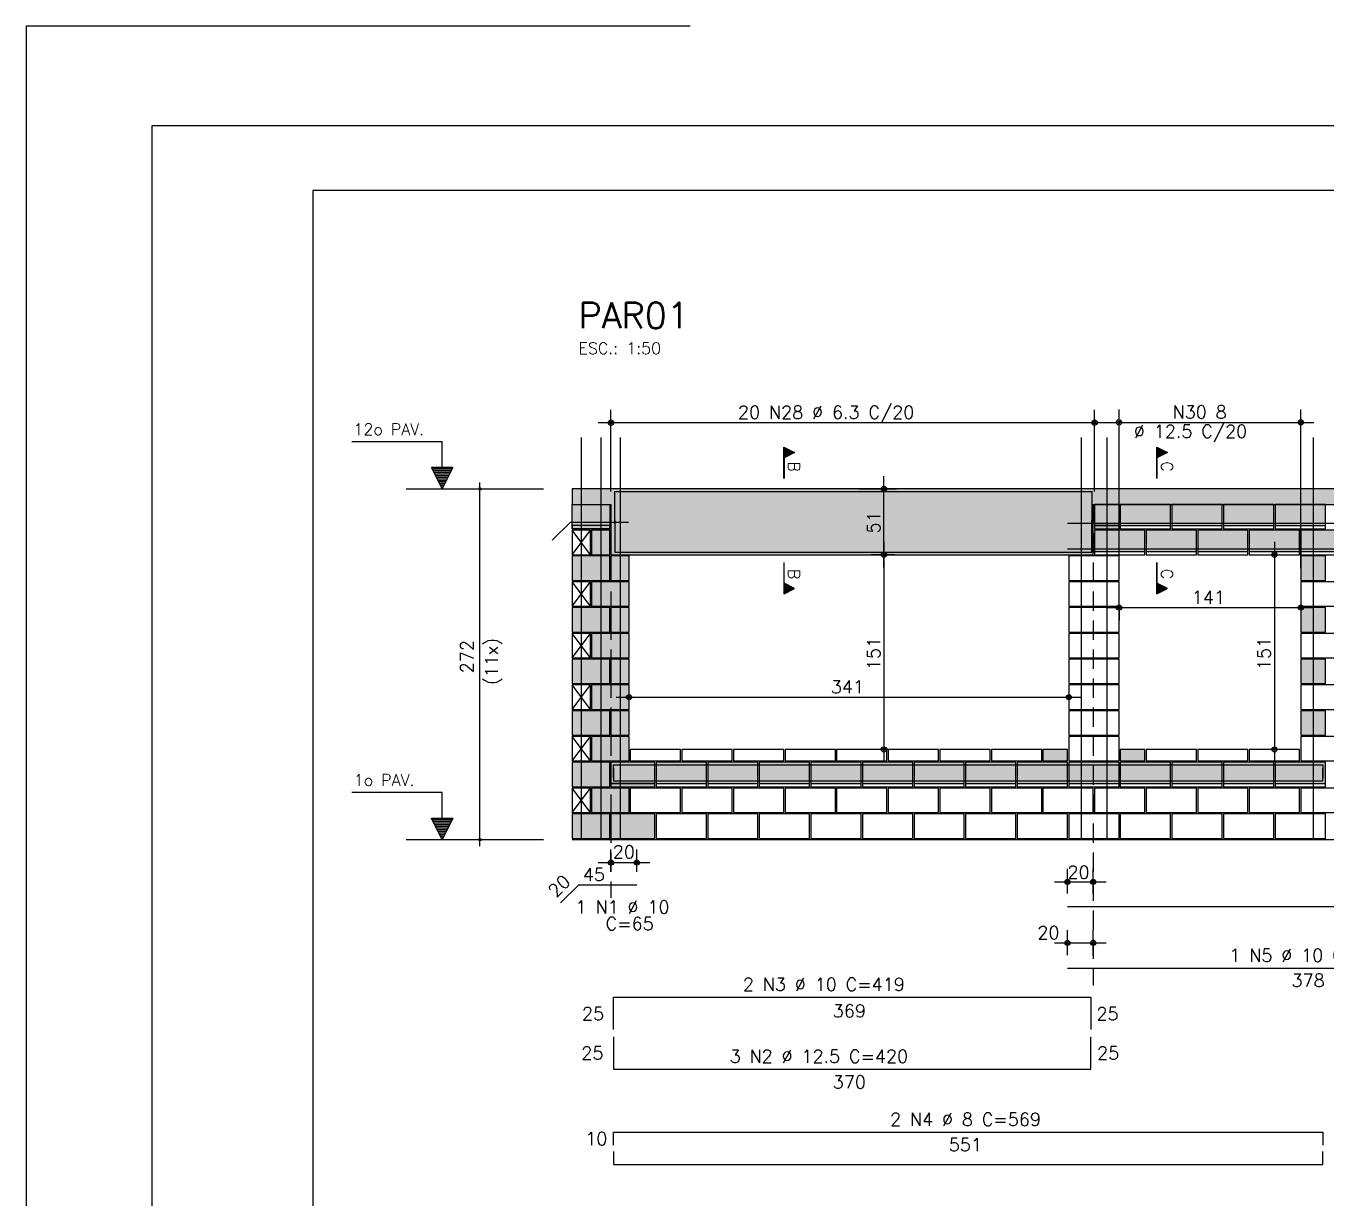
# Model space of a CAD drawing. Extents: x -2 to 121, y -2 to 61.
# Drawn here: x -1.95 to 18.21, y 42.75 to 60.95 of the extents above; entities that cross this region are included whole.
import ezdxf

# ---------------------------------------------------------------- set-up
doc = ezdxf.new("R2010")
doc.units = 0
doc.header["$MEASUREMENT"] = 0
doc.linetypes.add('ESTILO_TQS_0001', pattern=[0.45, 0.3, -0.15])
doc.linetypes.add('HIDDEN', pattern=[0.375, 0.25, -0.125])
doc.layers.get('Defpoints').update_dxf_attribs({"linetype": 'CONTINUOUS'})
for name, color, linetype in [('ARQ_FOLHA', 7, 'CONTINUOUS'), ('PENA_01', 1, 'CONTINUOUS'), ('PENA_02', 2, 'CONTINUOUS'), ('PENA_03', 3, 'CONTINUOUS'), ('PENA_04', 4, 'CONTINUOUS'), ('PENA_05', 5, 'CONTINUOUS'), ('PENA_06', 6, 'CONTINUOUS'), ('PENA_09', 254, 'CONTINUOUS'), ('PENA_11', 252, 'CONTINUOUS'), ('PENA_21', 100, 'CONTINUOUS'), ('PENA_23', 50, 'CONTINUOUS'), ('PENA_27', 21, 'CONTINUOUS'), ('PENA_28', 135, 'CONTINUOUS')]:
    doc.layers.add(name, color=color, linetype=linetype)
doc.styles.get("Standard").update_dxf_attribs({"font": 'ROMANS.SHX'})

msp = doc.modelspace()

# ---------------------------------------------------------------- linework, layer by layer
at = {"layer": 'ARQ_FOLHA', "color": 1}
for points in [[(0, -0.003745), (118.9, -0.003745), (118.9, 59.396255), (0, 59.396255)], [(2.5, 0.996255), (117.9, 0.996255), (117.9, 58.396255), (2.5, 58.396255)]]:
    msp.add_lwpolyline(points, close=True, dxfattribs=at)
at = {"layer": 'Defpoints', "color": 8, "linetype": 'HIDDEN', "ltscale": 100}
msp.add_lwpolyline([(-1.95, 60.946255), (-1.95, -1.553745), (120.85, -1.553745), (120.85, 60.946255)], close=True, dxfattribs=at)
at = {"layer": 'PENA_01', "linetype": 'Continuous'}
for p, q in [((7.123315, 53.726367), (7.123315, 54.99489)), ((14.623315, 53.726367), (14.623315, 54.99489)), ((15.003315, 52.536367), (15.003315, 54.998942)), ((17.823315, 52.536367), (17.823315, 54.998942)), ((6.923315, 54.79489), (14.823315, 54.79489)), ((14.803315, 54.798942), (18.023315, 54.798942)), ((11.357549, 52.546367), (11.357549, 53.966367)), ((3.944959, 53.766367), (6.075823, 53.766367)), ((10.956883, 53.766367), (11.557549, 53.766367)), ((14.623315, 53.196367), (15.003315, 53.196367)), ((15.023315, 53.196367), (15.803315, 53.196367)), ((15.823315, 53.196367), (16.603315, 53.196367)), ((16.623315, 53.196367), (17.403315, 53.196367)), ((17.423315, 53.196367), (18.203315, 53.196367)), ((11.357549, 52.946367), (11.357549, 49.526367)), ((17.413315, 52.946367), (17.413315, 49.526367)), ((10.883633, 52.746367), (11.557549, 52.746367)), ((11.519216, 52.746367), (11.157549, 52.746367)), ((14.623315, 52.796367), (15.403315, 52.796367)), ((15.423315, 52.796367), (16.203315, 52.796367)), ((16.223315, 52.796367), (17.003315, 52.796367)), ((17.023315, 52.796367), (17.803315, 52.796367)), ((17.823315, 52.796367), (18.603315, 52.796367)), ((14.803315, 51.926367), (18.023315, 51.926367)), ((15.003315, 51.936367), (15.003315, 51.726367)), ((17.823315, 51.936367), (17.823315, 51.726367)), ((7.203315, 50.536367), (14.423315, 50.536367)), ((11.613315, 49.726367), (11.157549, 49.726367)), ((17.412977, 49.726367), (17.213315, 49.726367)), ((7.123315, 49.196367), (7.803315, 49.196367)), ((7.823315, 49.196367), (8.603315, 49.196367)), ((8.623315, 49.196367), (9.403315, 49.196367)), ((9.423315, 49.196367), (10.203315, 49.196367)), ((10.223315, 49.196367), (11.003315, 49.196367)), ((11.023315, 49.196367), (11.803315, 49.196367)), ((11.823315, 49.196367), (12.603315, 49.196367)), ((12.623315, 49.196367), (13.403315, 49.196367)), ((13.423315, 49.196367), (14.203315, 49.196367)), ((14.223315, 49.196367), (15.003315, 49.196367)), ((15.023315, 49.196367), (15.803315, 49.196367)), ((15.823315, 49.196367), (16.603315, 49.196367)), ((16.623315, 49.196367), (17.403315, 49.196367)), ((17.423315, 49.196367), (18.203315, 49.196367)), ((3.944959, 48.326367), (6.075823, 48.326367)), ((7.123315, 47.827805), (7.123315, 48.171458)), ((7.523315, 47.827805), (7.523315, 48.171458)), ((6.923315, 47.971458), (7.723315, 47.971458)), ((14.203315, 47.48924), (14.203315, 47.871514)), ((14.603315, 47.48924), (14.603315, 47.871514)), ((14.003315, 47.671514), (14.803315, 47.671514)), ((14.203315, 46.533732), (14.203315, 46.924509)), ((14.603315, 46.533732), (14.603315, 46.924509)), ((14.003315, 46.724509), (14.803315, 46.724509))]:
    msp.add_line(p, q, dxfattribs=at)
at = {"layer": 'PENA_01', "linetype": 'ESTILO_TQS_0001'}
for p, q in [((7.123315, 53.526367), (7.123315, 47.424555)), ((14.603315, 53.526367), (14.603315, 46.064289))]:
    msp.add_line(p, q, dxfattribs=at)
at = {"layer": 'PENA_02', "linetype": 'ESTILO_TQS_0001'}
msp.add_line((7.103315, 53.196367), (6.523315, 53.196367), dxfattribs=at)
at = {"layer": 'PENA_02', "linetype": 'Continuous'}
for p, q in [((6.803315, 53.126367), (6.523315, 53.126367)), ((6.523315, 53.126367), (6.523315, 52.746367)), ((6.803315, 52.746367), (6.803315, 53.126367)), ((6.523315, 52.746367), (6.803315, 52.746367)), ((6.803315, 52.326367), (6.523315, 52.326367)), ((6.523315, 52.326367), (6.523315, 51.946367)), ((6.803315, 51.946367), (6.803315, 52.326367)), ((6.523315, 51.946367), (6.803315, 51.946367)), ((6.803315, 51.526367), (6.523315, 51.526367)), ((6.523315, 51.526367), (6.523315, 51.146367)), ((6.803315, 51.146367), (6.803315, 51.526367)), ((6.523315, 51.146367), (6.803315, 51.146367)), ((6.803315, 50.726367), (6.523315, 50.726367)), ((6.523315, 50.726367), (6.523315, 50.346367)), ((6.803315, 50.346367), (6.803315, 50.726367)), ((6.523315, 50.346367), (6.803315, 50.346367)), ((6.803315, 49.926367), (6.523315, 49.926367)), ((6.523315, 49.926367), (6.523315, 49.546367)), ((6.803315, 49.546367), (6.803315, 49.926367)), ((6.523315, 49.546367), (6.803315, 49.546367)), ((6.803315, 49.126367), (6.523315, 49.126367)), ((6.523315, 49.126367), (6.523315, 48.746367)), ((6.803315, 48.746367), (6.803315, 49.126367)), ((6.523315, 48.746367), (6.803315, 48.746367)), ((6.523315, 48.326367), (42.103315, 48.326367))]:
    msp.add_line(p, q, dxfattribs=at)
for points in [[(6.523315, 53.766367), (6.523315, 53.526367), (7.123315, 53.526367), (7.123315, 52.746367), (14.603315, 52.746367), (14.603315, 53.526367), (42.103315, 53.526367), (42.103315, 53.766367), (6.523315, 53.766367)], [(7.103315, 53.146367), (6.523315, 53.146367), (6.523315, 53.526367), (7.103315, 53.526367), (7.103315, 53.146367)], [(14.623315, 53.146367), (15.003315, 53.146367), (15.003315, 53.526367), (14.623315, 53.526367), (14.623315, 53.146367)], [(15.023315, 53.146367), (15.803315, 53.146367), (15.803315, 53.526367), (15.023315, 53.526367), (15.023315, 53.146367)], [(15.823315, 53.146367), (16.603315, 53.146367), (16.603315, 53.526367), (15.823315, 53.526367), (15.823315, 53.146367)], [(16.623315, 53.146367), (17.403315, 53.146367), (17.403315, 53.526367), (16.623315, 53.526367), (16.623315, 53.146367)], [(17.423315, 53.146367), (18.203315, 53.146367), (18.203315, 53.526367), (17.423315, 53.526367), (17.423315, 53.146367)], [(6.823315, 52.746367), (7.103315, 52.746367), (7.103315, 53.126367), (6.823315, 53.126367), (6.823315, 52.746367)], [(14.623315, 52.746367), (15.403315, 52.746367), (15.403315, 53.126367), (14.623315, 53.126367), (14.623315, 52.746367)], [(15.423315, 52.746367), (16.203315, 52.746367), (16.203315, 53.126367), (15.423315, 53.126367), (15.423315, 52.746367)], [(16.223315, 52.746367), (17.003315, 52.746367), (17.003315, 53.126367), (16.223315, 53.126367), (16.223315, 52.746367)], [(17.023315, 52.746367), (17.803315, 52.746367), (17.803315, 53.126367), (17.023315, 53.126367), (17.023315, 52.746367)], [(17.823315, 52.746367), (18.603315, 52.746367), (18.603315, 53.126367), (17.823315, 53.126367), (17.823315, 52.746367)], [(6.523315, 52.346367), (7.103315, 52.346367), (7.103315, 52.726367), (6.523315, 52.726367), (6.523315, 52.346367)], [(7.123315, 52.346367), (7.403315, 52.346367), (7.403315, 52.726367), (7.123315, 52.726367), (7.123315, 52.346367)], [(14.223315, 52.346367), (15.003315, 52.346367), (15.003315, 52.726367), (14.223315, 52.726367), (14.223315, 52.346367)], [(17.823315, 52.346367), (18.203315, 52.346367), (18.203315, 52.726367), (17.823315, 52.726367), (17.823315, 52.346367)], [(6.823315, 51.946367), (7.403315, 51.946367), (7.403315, 52.326367), (6.823315, 52.326367), (6.823315, 51.946367)], [(14.223315, 51.946367), (15.003315, 51.946367), (15.003315, 52.326367), (14.223315, 52.326367), (14.223315, 51.946367)], [(17.823315, 51.946367), (18.603315, 51.946367), (18.603315, 52.326367), (17.823315, 52.326367), (17.823315, 51.946367)], [(6.523315, 51.546367), (7.103315, 51.546367), (7.103315, 51.926367), (6.523315, 51.926367), (6.523315, 51.546367)], [(7.123315, 51.546367), (7.403315, 51.546367), (7.403315, 51.926367), (7.123315, 51.926367), (7.123315, 51.546367)], [(14.223315, 51.546367), (15.003315, 51.546367), (15.003315, 51.926367), (14.223315, 51.926367), (14.223315, 51.546367)], [(17.823315, 51.546367), (18.203315, 51.546367), (18.203315, 51.926367), (17.823315, 51.926367), (17.823315, 51.546367)], [(6.823315, 51.146367), (7.403315, 51.146367), (7.403315, 51.526367), (6.823315, 51.526367), (6.823315, 51.146367)], [(14.223315, 51.146367), (15.003315, 51.146367), (15.003315, 51.526367), (14.223315, 51.526367), (14.223315, 51.146367)], [(17.823315, 51.146367), (18.603315, 51.146367), (18.603315, 51.526367), (17.823315, 51.526367), (17.823315, 51.146367)], [(6.523315, 50.746367), (7.103315, 50.746367), (7.103315, 51.126367), (6.523315, 51.126367), (6.523315, 50.746367)], [(7.123315, 50.746367), (7.403315, 50.746367), (7.403315, 51.126367), (7.123315, 51.126367), (7.123315, 50.746367)], [(14.223315, 50.746367), (15.003315, 50.746367), (15.003315, 51.126367), (14.223315, 51.126367), (14.223315, 50.746367)], [(17.823315, 50.746367), (18.203315, 50.746367), (18.203315, 51.126367), (17.823315, 51.126367), (17.823315, 50.746367)], [(6.823315, 50.346367), (7.403315, 50.346367), (7.403315, 50.726367), (6.823315, 50.726367), (6.823315, 50.346367)], [(14.223315, 50.346367), (15.003315, 50.346367), (15.003315, 50.726367), (14.223315, 50.726367), (14.223315, 50.346367)], [(17.823315, 50.346367), (18.603315, 50.346367), (18.603315, 50.726367), (17.823315, 50.726367), (17.823315, 50.346367)], [(6.523315, 49.946367), (7.103315, 49.946367), (7.103315, 50.326367), (6.523315, 50.326367), (6.523315, 49.946367)], [(7.123315, 49.946367), (7.403315, 49.946367), (7.403315, 50.326367), (7.123315, 50.326367), (7.123315, 49.946367)], [(14.223315, 49.946367), (15.003315, 49.946367), (15.003315, 50.326367), (14.223315, 50.326367), (14.223315, 49.946367)], [(17.823315, 49.946367), (18.203315, 49.946367), (18.203315, 50.326367), (17.823315, 50.326367), (17.823315, 49.946367)], [(6.823315, 49.546367), (7.403315, 49.546367), (7.403315, 49.926367), (6.823315, 49.926367), (6.823315, 49.546367)], [(14.223315, 49.546367), (15.003315, 49.546367), (15.003315, 49.926367), (14.223315, 49.926367), (14.223315, 49.546367)], [(17.823315, 49.546367), (18.603315, 49.546367), (18.603315, 49.926367), (17.823315, 49.926367), (17.823315, 49.546367)], [(7.423315, 49.546367), (8.203315, 49.546367), (8.203315, 49.726367), (7.423315, 49.726367), (7.423315, 49.546367)], [(8.223315, 49.546367), (9.003315, 49.546367), (9.003315, 49.726367), (8.223315, 49.726367), (8.223315, 49.546367)], [(9.023315, 49.546367), (9.803315, 49.546367), (9.803315, 49.726367), (9.023315, 49.726367), (9.023315, 49.546367)], [(9.823315, 49.546367), (10.603315, 49.546367), (10.603315, 49.726367), (9.823315, 49.726367), (9.823315, 49.546367)], [(10.623315, 49.546367), (11.403315, 49.546367), (11.403315, 49.726367), (10.623315, 49.726367), (10.623315, 49.546367)], [(11.423315, 49.546367), (12.203315, 49.546367), (12.203315, 49.726367), (11.423315, 49.726367), (11.423315, 49.546367)], [(12.223315, 49.546367), (13.003315, 49.546367), (13.003315, 49.726367), (12.223315, 49.726367), (12.223315, 49.546367)], [(13.023315, 49.546367), (13.803315, 49.546367), (13.803315, 49.726367), (13.023315, 49.726367), (13.023315, 49.546367)], [(13.823315, 49.546367), (14.203315, 49.546367), (14.203315, 49.726367), (13.823315, 49.726367), (13.823315, 49.546367)], [(15.023315, 49.546367), (15.403315, 49.546367), (15.403315, 49.726367), (15.023315, 49.726367), (15.023315, 49.546367)], [(15.423315, 49.546367), (16.203315, 49.546367), (16.203315, 49.726367), (15.423315, 49.726367), (15.423315, 49.546367)], [(16.223315, 49.546367), (17.003315, 49.546367), (17.003315, 49.726367), (16.223315, 49.726367), (16.223315, 49.546367)], [(17.023315, 49.546367), (17.803315, 49.546367), (17.803315, 49.726367), (17.023315, 49.726367), (17.023315, 49.546367)], [(6.523315, 49.146367), (7.103315, 49.146367), (7.103315, 49.526367), (6.523315, 49.526367), (6.523315, 49.146367)], [(7.123315, 49.146367), (7.803315, 49.146367), (7.803315, 49.526367), (7.123315, 49.526367), (7.123315, 49.146367)], [(7.823315, 49.146367), (8.603315, 49.146367), (8.603315, 49.526367), (7.823315, 49.526367), (7.823315, 49.146367)], [(8.623315, 49.146367), (9.403315, 49.146367), (9.403315, 49.526367), (8.623315, 49.526367), (8.623315, 49.146367)], [(9.423315, 49.146367), (10.203315, 49.146367), (10.203315, 49.526367), (9.423315, 49.526367), (9.423315, 49.146367)], [(10.223315, 49.146367), (11.003315, 49.146367), (11.003315, 49.526367), (10.223315, 49.526367), (10.223315, 49.146367)], [(11.023315, 49.146367), (11.803315, 49.146367), (11.803315, 49.526367), (11.023315, 49.526367), (11.023315, 49.146367)], [(11.823315, 49.146367), (12.603315, 49.146367), (12.603315, 49.526367), (11.823315, 49.526367), (11.823315, 49.146367)], [(12.623315, 49.146367), (13.403315, 49.146367), (13.403315, 49.526367), (12.623315, 49.526367), (12.623315, 49.146367)], [(13.423315, 49.146367), (14.203315, 49.146367), (14.203315, 49.526367), (13.423315, 49.526367), (13.423315, 49.146367)], [(14.223315, 49.146367), (15.003315, 49.146367), (15.003315, 49.526367), (14.223315, 49.526367), (14.223315, 49.146367)], [(15.023315, 49.146367), (15.803315, 49.146367), (15.803315, 49.526367), (15.023315, 49.526367), (15.023315, 49.146367)], [(15.823315, 49.146367), (16.603315, 49.146367), (16.603315, 49.526367), (15.823315, 49.526367), (15.823315, 49.146367)], [(16.623315, 49.146367), (17.403315, 49.146367), (17.403315, 49.526367), (16.623315, 49.526367), (16.623315, 49.146367)], [(17.423315, 49.146367), (18.203315, 49.146367), (18.203315, 49.526367), (17.423315, 49.526367), (17.423315, 49.146367)], [(6.823315, 48.746367), (7.403315, 48.746367), (7.403315, 49.126367), (6.823315, 49.126367), (6.823315, 48.746367)], [(7.423315, 48.746367), (8.203315, 48.746367), (8.203315, 49.126367), (7.423315, 49.126367), (7.423315, 48.746367)], [(8.223315, 48.746367), (9.003315, 48.746367), (9.003315, 49.126367), (8.223315, 49.126367), (8.223315, 48.746367)], [(9.023315, 48.746367), (9.803315, 48.746367), (9.803315, 49.126367), (9.023315, 49.126367), (9.023315, 48.746367)], [(9.823315, 48.746367), (10.603315, 48.746367), (10.603315, 49.126367), (9.823315, 49.126367), (9.823315, 48.746367)], [(10.623315, 48.746367), (11.403315, 48.746367), (11.403315, 49.126367), (10.623315, 49.126367), (10.623315, 48.746367)], [(11.423315, 48.746367), (12.203315, 48.746367), (12.203315, 49.126367), (11.423315, 49.126367), (11.423315, 48.746367)], [(12.223315, 48.746367), (13.003315, 48.746367), (13.003315, 49.126367), (12.223315, 49.126367), (12.223315, 48.746367)], [(13.023315, 48.746367), (13.803315, 48.746367), (13.803315, 49.126367), (13.023315, 49.126367), (13.023315, 48.746367)], [(13.823315, 48.746367), (14.603315, 48.746367), (14.603315, 49.126367), (13.823315, 49.126367), (13.823315, 48.746367)], [(14.623315, 48.746367), (15.403315, 48.746367), (15.403315, 49.126367), (14.623315, 49.126367), (14.623315, 48.746367)], [(15.423315, 48.746367), (16.203315, 48.746367), (16.203315, 49.126367), (15.423315, 49.126367), (15.423315, 48.746367)], [(16.223315, 48.746367), (17.003315, 48.746367), (17.003315, 49.126367), (16.223315, 49.126367), (16.223315, 48.746367)], [(17.023315, 48.746367), (17.803315, 48.746367), (17.803315, 49.126367), (17.023315, 49.126367), (17.023315, 48.746367)], [(17.823315, 48.746367), (18.603315, 48.746367), (18.603315, 49.126367), (17.823315, 49.126367), (17.823315, 48.746367)], [(6.523315, 48.346367), (7.103315, 48.346367), (7.103315, 48.726367), (6.523315, 48.726367), (6.523315, 48.346367)], [(7.123315, 48.346367), (7.803315, 48.346367), (7.803315, 48.726367), (7.123315, 48.726367), (7.123315, 48.346367)], [(7.823315, 48.346367), (8.603315, 48.346367), (8.603315, 48.726367), (7.823315, 48.726367), (7.823315, 48.346367)], [(8.623315, 48.346367), (9.403315, 48.346367), (9.403315, 48.726367), (8.623315, 48.726367), (8.623315, 48.346367)], [(9.423315, 48.346367), (10.203315, 48.346367), (10.203315, 48.726367), (9.423315, 48.726367), (9.423315, 48.346367)], [(10.223315, 48.346367), (11.003315, 48.346367), (11.003315, 48.726367), (10.223315, 48.726367), (10.223315, 48.346367)], [(11.023315, 48.346367), (11.803315, 48.346367), (11.803315, 48.726367), (11.023315, 48.726367), (11.023315, 48.346367)], [(11.823315, 48.346367), (12.603315, 48.346367), (12.603315, 48.726367), (11.823315, 48.726367), (11.823315, 48.346367)], [(12.623315, 48.346367), (13.403315, 48.346367), (13.403315, 48.726367), (12.623315, 48.726367), (12.623315, 48.346367)], [(13.423315, 48.346367), (14.203315, 48.346367), (14.203315, 48.726367), (13.423315, 48.726367), (13.423315, 48.346367)], [(14.223315, 48.346367), (15.003315, 48.346367), (15.003315, 48.726367), (14.223315, 48.726367), (14.223315, 48.346367)], [(15.023315, 48.346367), (15.803315, 48.346367), (15.803315, 48.726367), (15.023315, 48.726367), (15.023315, 48.346367)], [(15.823315, 48.346367), (16.603315, 48.346367), (16.603315, 48.726367), (15.823315, 48.726367), (15.823315, 48.346367)], [(16.623315, 48.346367), (17.403315, 48.346367), (17.403315, 48.726367), (16.623315, 48.726367), (16.623315, 48.346367)], [(17.423315, 48.346367), (18.203315, 48.346367), (18.203315, 48.726367), (17.423315, 48.726367), (17.423315, 48.346367)]]:
    msp.add_lwpolyline(points, dxfattribs=at)
for centre, radius in [((7.123315, 54.79489), 0.041625), ((7.123315, 54.79489), 0.02075), ((14.623315, 54.79489), 0.041625), ((14.623315, 54.79489), 0.02075), ((15.003315, 54.798942), 0.041625), ((15.003315, 54.798942), 0.02075), ((17.823315, 54.798942), 0.041625), ((17.823315, 54.798942), 0.02075), ((5.091105, 53.766367), 0.02), ((5.091105, 53.766367), 0.01), ((11.357549, 53.766367), 0.04), ((11.357549, 53.766367), 0.02), ((11.357549, 52.746367), 0.04), ((11.357549, 52.746367), 0.04), ((11.357549, 52.746367), 0.02), ((11.357549, 52.746367), 0.02), ((17.413315, 52.746367), 0.04), ((17.413315, 52.746367), 0.02), ((15.003315, 51.926367), 0.04), ((15.003315, 51.926367), 0.02), ((17.823315, 51.926367), 0.04), ((17.823315, 51.926367), 0.02), ((7.403315, 50.536367), 0.04), ((7.403315, 50.536367), 0.02), ((14.223315, 50.536367), 0.04), ((14.223315, 50.536367), 0.02), ((11.357549, 49.726367), 0.04), ((11.357549, 49.726367), 0.02), ((17.413315, 49.726367), 0.04), ((17.413315, 49.726367), 0.02), ((5.091105, 48.326367), 0.02), ((5.091105, 48.326367), 0.01), ((7.123315, 47.971458), 0.04), ((7.123315, 47.971458), 0.02), ((7.523315, 47.971458), 0.04), ((7.523315, 47.971458), 0.02), ((14.203315, 47.671514), 0.04), ((14.203315, 47.671514), 0.02), ((14.603315, 47.671514), 0.04), ((14.603315, 47.671514), 0.02), ((14.203315, 46.724509), 0.04), ((14.203315, 46.724509), 0.02), ((14.603315, 46.724509), 0.04), ((14.603315, 46.724509), 0.02)]:
    msp.add_circle(centre, radius, dxfattribs=at)
at = {"layer": 'PENA_03', "linetype": 'Continuous'}
for p, q in [((4.503958, 54.498233), (3.103958, 54.498233)), ((4.503958, 54.098233), (4.503958, 54.498233)), ((4.505358, 54.098233), (4.505358, 54.499633)), ((9.80619, 53.925963), (9.80619, 54.412345)), ((9.80619, 54.412345), (9.972123, 54.329379)), ((9.806885, 54.411217), (9.970562, 54.329379)), ((9.972123, 54.329379), (9.806885, 54.24676)), ((9.806886, 54.411217), (9.806886, 54.24754)), ((9.970562, 54.329379), (9.806886, 54.24754)), ((9.806886, 54.24676), (9.806886, 53.925963)), ((9.818954, 54.405963), (9.818954, 54.252794)), ((9.831718, 54.399581), (9.831718, 54.259176)), ((9.844482, 54.393199), (9.844482, 54.265558)), ((9.857246, 54.386817), (9.857246, 54.27194)), ((9.87001, 54.380435), (9.87001, 54.278322)), ((9.882774, 54.374053), (9.882774, 54.284704)), ((9.895538, 54.367671), (9.895538, 54.291086)), ((9.908302, 54.361289), (9.908302, 54.297468)), ((9.921066, 54.354907), (9.921066, 54.30385)), ((9.93383, 54.348525), (9.93383, 54.310232)), ((9.946595, 54.342143), (9.946595, 54.316614)), ((9.959359, 54.335761), (9.959359, 54.322997)), ((15.589074, 53.925963), (15.589074, 54.412345)), ((15.589074, 54.412345), (15.755007, 54.329379)), ((15.589769, 54.411217), (15.753446, 54.329379)), ((15.755007, 54.329379), (15.589769, 54.24676)), ((15.58977, 54.411217), (15.58977, 54.24754)), ((15.753446, 54.329379), (15.58977, 54.24754)), ((15.58977, 54.24676), (15.58977, 53.925963)), ((15.601838, 54.405963), (15.601838, 54.252794)), ((15.614602, 54.399581), (15.614602, 54.259176)), ((15.627366, 54.393199), (15.627366, 54.265558)), ((15.64013, 54.386817), (15.64013, 54.27194)), ((15.652894, 54.380435), (15.652894, 54.278322)), ((15.665658, 54.374053), (15.665658, 54.284704)), ((15.678422, 54.367671), (15.678422, 54.291086)), ((15.691186, 54.361289), (15.691186, 54.297468)), ((15.70395, 54.354907), (15.70395, 54.30385)), ((15.716714, 54.348525), (15.716714, 54.310232)), ((15.729479, 54.342143), (15.729479, 54.316614)), ((15.742243, 54.335761), (15.742243, 54.322997)), ((4.504658, 53.766367), (4.338725, 54.098233)), ((4.338725, 54.098233), (4.503958, 54.098233)), ((4.504658, 53.76949), (4.340981, 54.096842)), ((4.668334, 54.096842), (4.340981, 54.096842)), ((4.657827, 54.072705), (4.351489, 54.072705)), ((4.645063, 54.047177), (4.364253, 54.047177)), ((4.670591, 54.098233), (4.504658, 53.766367)), ((4.668334, 54.096843), (4.504658, 53.769489)), ((4.505358, 54.098233), (4.670591, 54.098233)), ((4.632299, 54.021649), (4.377017, 54.021649)), ((4.619534, 53.996121), (4.389781, 53.996121)), ((4.60677, 53.970592), (4.402545, 53.970592)), ((4.594006, 53.945064), (4.415309, 53.945064)), ((4.581242, 53.919536), (4.428073, 53.919536)), ((4.568478, 53.894008), (4.440837, 53.894008)), ((4.555714, 53.86848), (4.453601, 53.86848)), ((4.54295, 53.842952), (4.466365, 53.842952)), ((5.091105, 48.225835), (5.091105, 53.866367)), ((4.530186, 53.817423), (4.479129, 53.817423)), ((4.517422, 53.791895), (4.491894, 53.791895)), ((10.756883, 53.766367), (10.756883, 53.766367)), ((7.123315, 53.526367), (7.123315, 53.526367)), ((14.623315, 53.526367), (14.623315, 53.526367)), ((6.523315, 52.746367), (6.803315, 53.126367)), ((6.803315, 52.746367), (6.523315, 53.126367)), ((10.683633, 52.746367), (10.683633, 52.746367)), ((11.719216, 52.746367), (11.719216, 52.746367)), ((17.413315, 52.746367), (17.413315, 52.746367)), ((9.80619, 52.624795), (9.80619, 52.138413)), ((9.806886, 52.303998), (9.806886, 52.624795)), ((15.589074, 52.624795), (15.589074, 52.138413)), ((15.58977, 52.303998), (15.58977, 52.624795)), ((6.523315, 51.946367), (6.803315, 52.326367)), ((6.803315, 51.946367), (6.523315, 52.326367)), ((9.972123, 52.221379), (9.806885, 52.303998)), ((9.806886, 52.139541), (9.806886, 52.303218)), ((9.970562, 52.221379), (9.806886, 52.303218)), ((9.818954, 52.144795), (9.818954, 52.297964)), ((9.831718, 52.151177), (9.831718, 52.291582)), ((9.844482, 52.157559), (9.844482, 52.2852)), ((9.857246, 52.163941), (9.857246, 52.278818)), ((9.87001, 52.170323), (9.87001, 52.272436)), ((9.882774, 52.176705), (9.882774, 52.266054)), ((9.895538, 52.183087), (9.895538, 52.259672)), ((9.908302, 52.189469), (9.908302, 52.25329)), ((9.921066, 52.195851), (9.921066, 52.246908)), ((9.93383, 52.202233), (9.93383, 52.240526)), ((9.946595, 52.208615), (9.946595, 52.234144)), ((9.959359, 52.214997), (9.959359, 52.227761)), ((15.003315, 52.336367), (15.003315, 52.336367)), ((15.755007, 52.221379), (15.589769, 52.303998)), ((15.58977, 52.139541), (15.58977, 52.303218)), ((15.753446, 52.221379), (15.58977, 52.303218)), ((15.601838, 52.144795), (15.601838, 52.297964)), ((15.614602, 52.151177), (15.614602, 52.291582)), ((15.627366, 52.157559), (15.627366, 52.2852)), ((15.64013, 52.163941), (15.64013, 52.278818)), ((15.652894, 52.170323), (15.652894, 52.272436)), ((15.665658, 52.176705), (15.665658, 52.266054)), ((15.678422, 52.183087), (15.678422, 52.259672)), ((15.691186, 52.189469), (15.691186, 52.25329)), ((15.70395, 52.195851), (15.70395, 52.246908)), ((15.716714, 52.202233), (15.716714, 52.240526)), ((15.729479, 52.208615), (15.729479, 52.234144)), ((15.742243, 52.214997), (15.742243, 52.227761)), ((17.823315, 52.336367), (17.823315, 52.336367)), ((9.80619, 52.138413), (9.972123, 52.221379)), ((9.806885, 52.139541), (9.970562, 52.221379)), ((15.003315, 52.136367), (15.003315, 52.136367)), ((15.589074, 52.138413), (15.755007, 52.221379)), ((15.589769, 52.139541), (15.753446, 52.221379)), ((17.823315, 52.136367), (17.823315, 52.136367)), ((6.523315, 51.146367), (6.803315, 51.526367)), ((6.803315, 51.146367), (6.523315, 51.526367)), ((6.523315, 50.346367), (6.803315, 50.726367)), ((6.803315, 50.346367), (6.523315, 50.726367)), ((7.403315, 50.536367), (7.403315, 50.536367)), ((14.223315, 50.536367), (14.223315, 50.536367)), ((6.523315, 49.546367), (6.803315, 49.926367)), ((6.803315, 49.546367), (6.523315, 49.926367)), ((11.813315, 49.726367), (11.813315, 49.726367)), ((17.612977, 49.726367), (17.612977, 49.726367)), ((4.503958, 49.058233), (3.103958, 49.058233)), ((4.503958, 48.658233), (4.503958, 49.058233)), ((4.505358, 48.658233), (4.505358, 49.059633)), ((6.523315, 48.746367), (6.803315, 49.126367)), ((6.803315, 48.746367), (6.523315, 49.126367)), ((4.504658, 48.326367), (4.338725, 48.658233)), ((4.338725, 48.658233), (4.503958, 48.658233)), ((4.504658, 48.32949), (4.340981, 48.656842)), ((4.668334, 48.656842), (4.340981, 48.656842)), ((4.657827, 48.632705), (4.351489, 48.632705)), ((4.645063, 48.607177), (4.364253, 48.607177)), ((4.670591, 48.658233), (4.504658, 48.326367)), ((4.668334, 48.656843), (4.504658, 48.329489)), ((4.505358, 48.658233), (4.670591, 48.658233)), ((4.632299, 48.581649), (4.377017, 48.581649)), ((4.619534, 48.556121), (4.389781, 48.556121)), ((4.60677, 48.530592), (4.402545, 48.530592)), ((4.594006, 48.505064), (4.415309, 48.505064)), ((4.581242, 48.479536), (4.428073, 48.479536)), ((4.568478, 48.454008), (4.440837, 48.454008)), ((4.555714, 48.42848), (4.453601, 48.42848)), ((4.54295, 48.402952), (4.466365, 48.402952)), ((4.530186, 48.377423), (4.479129, 48.377423)), ((4.517422, 48.351895), (4.491894, 48.351895)), ((7.123315, 47.627805), (7.123315, 47.627805)), ((7.523315, 47.627805), (7.523315, 47.627805)), ((14.203315, 47.28924), (14.203315, 47.28924)), ((14.603315, 47.28924), (14.603315, 47.28924)), ((14.203315, 46.333732), (14.203315, 46.333732)), ((14.603315, 46.333732), (14.603315, 46.333732))]:
    msp.add_line(p, q, dxfattribs=at)
at = {"layer": 'PENA_04', "linetype": 'Continuous'}
for p, q in [((7.183315, 53.226367), (7.183315, 53.726367)), ((7.183315, 53.726367), (14.583315, 53.726367)), ((14.583315, 53.726367), (14.583315, 53.226367)), ((7.183315, 53.286367), (7.183315, 52.786367)), ((14.583315, 52.786367), (14.583315, 53.286367)), ((7.183315, 52.786367), (14.583315, 52.786367))]:
    msp.add_line(p, q, dxfattribs=at)
at = {"layer": 'PENA_05', "linetype": 'Continuous'}
for p, q in [((6.211963, 52.969097), (6.494806, 53.251939)), ((6.494806, 53.251939), (7.394806, 53.251939)), ((14.203315, 53.236367), (29.494387, 53.236367)), ((14.203315, 52.836367), (21.763315, 52.836367)), ((7.163315, 49.286367), (7.163315, 49.486367)), ((7.163315, 49.486367), (18.163315, 49.486367)), ((7.163315, 49.436367), (7.163315, 49.236367)), ((18.163315, 49.486367), (18.163315, 49.286367)), ((18.163315, 49.236367), (18.163315, 49.436367)), ((7.163315, 49.236367), (18.163315, 49.236367)), ((6.340472, 47.344962), (6.623315, 47.627805)), ((6.623315, 47.627805), (7.523315, 47.627805)), ((14.203315, 47.28924), (29.494387, 47.28924)), ((14.203315, 46.333732), (21.763315, 46.333732)), ((7.163315, 45.381147), (7.163315, 45.881147)), ((7.163315, 45.881147), (14.563315, 45.881147)), ((14.563315, 45.881147), (14.563315, 45.381147)), ((7.163315, 45.26642), (7.163315, 44.76642)), ((14.563315, 44.76642), (14.563315, 45.26642)), ((7.163315, 44.76642), (14.563315, 44.76642)), ((7.163315, 43.587063), (7.163315, 43.787063)), ((7.163315, 43.787063), (18.163315, 43.787063)), ((18.163315, 43.787063), (18.163315, 43.587063)), ((7.163315, 43.487063), (7.163315, 43.287063)), ((18.163315, 43.287063), (18.163315, 43.487063)), ((7.163315, 43.287063), (18.163315, 43.287063))]:
    msp.add_line(p, q, dxfattribs=at)
for points in [[(6.663315, 54.566367), (6.663315, 48.326367)], [(6.963315, 54.566367), (6.963315, 48.326367)], [(7.263315, 54.566367), (7.263315, 48.326367)], [(14.413315, 54.566367), (14.413315, 48.326367)], [(14.813315, 54.566367), (14.813315, 48.326367)], [(18.013315, 54.566367), (18.013315, 48.326367)]]:
    msp.add_lwpolyline(points, dxfattribs=at)
at = {"layer": 'PENA_09', "linetype": 'Continuous'}
for points in [[(6.523315, 53.526367), (7.103315, 53.526367), (7.103315, 53.196367), (6.523315, 53.196367), (6.523315, 53.526367)], [(14.623315, 53.196367), (15.003315, 53.196367), (15.003315, 53.526367), (14.623315, 53.526367), (14.623315, 53.196367)], [(15.023315, 53.196367), (15.803315, 53.196367), (15.803315, 53.526367), (15.023315, 53.526367), (15.023315, 53.196367)], [(15.823315, 53.196367), (16.603315, 53.196367), (16.603315, 53.526367), (15.823315, 53.526367), (15.823315, 53.196367)], [(16.623315, 53.196367), (17.403315, 53.196367), (17.403315, 53.526367), (16.623315, 53.526367), (16.623315, 53.196367)], [(17.423315, 53.196367), (18.203315, 53.196367), (18.203315, 53.526367), (17.423315, 53.526367), (17.423315, 53.196367)], [(14.623315, 52.796367), (15.403315, 52.796367), (15.403315, 53.126367), (14.623315, 53.126367), (14.623315, 52.796367)], [(15.423315, 52.796367), (16.203315, 52.796367), (16.203315, 53.126367), (15.423315, 53.126367), (15.423315, 52.796367)], [(16.223315, 52.796367), (17.003315, 52.796367), (17.003315, 53.126367), (16.223315, 53.126367), (16.223315, 52.796367)], [(17.023315, 52.796367), (17.803315, 52.796367), (17.803315, 53.126367), (17.023315, 53.126367), (17.023315, 52.796367)], [(17.823315, 52.796367), (18.603315, 52.796367), (18.603315, 53.126367), (17.823315, 53.126367), (17.823315, 52.796367)], [(7.123315, 49.196367), (7.803315, 49.196367), (7.803315, 49.526367), (7.123315, 49.526367), (7.123315, 49.196367)], [(7.823315, 49.196367), (8.603315, 49.196367), (8.603315, 49.526367), (7.823315, 49.526367), (7.823315, 49.196367)], [(8.623315, 49.196367), (9.403315, 49.196367), (9.403315, 49.526367), (8.623315, 49.526367), (8.623315, 49.196367)], [(9.423315, 49.196367), (10.203315, 49.196367), (10.203315, 49.526367), (9.423315, 49.526367), (9.423315, 49.196367)], [(10.223315, 49.196367), (11.003315, 49.196367), (11.003315, 49.526367), (10.223315, 49.526367), (10.223315, 49.196367)], [(11.023315, 49.196367), (11.803315, 49.196367), (11.803315, 49.526367), (11.023315, 49.526367), (11.023315, 49.196367)], [(11.823315, 49.196367), (12.603315, 49.196367), (12.603315, 49.526367), (11.823315, 49.526367), (11.823315, 49.196367)], [(12.623315, 49.196367), (13.403315, 49.196367), (13.403315, 49.526367), (12.623315, 49.526367), (12.623315, 49.196367)], [(13.423315, 49.196367), (14.203315, 49.196367), (14.203315, 49.526367), (13.423315, 49.526367), (13.423315, 49.196367)], [(14.223315, 49.196367), (15.003315, 49.196367), (15.003315, 49.526367), (14.223315, 49.526367), (14.223315, 49.196367)], [(15.023315, 49.196367), (15.803315, 49.196367), (15.803315, 49.526367), (15.023315, 49.526367), (15.023315, 49.196367)], [(15.823315, 49.196367), (16.603315, 49.196367), (16.603315, 49.526367), (15.823315, 49.526367), (15.823315, 49.196367)], [(16.623315, 49.196367), (17.403315, 49.196367), (17.403315, 49.526367), (16.623315, 49.526367), (16.623315, 49.196367)], [(17.423315, 49.196367), (18.203315, 49.196367), (18.203315, 49.526367), (17.423315, 49.526367), (17.423315, 49.196367)]]:
    msp.add_lwpolyline(points, dxfattribs=at)
for points in [[(6.523315, 53.526367), (7.103315, 53.526367), (7.103315, 53.196367)], [(6.523315, 53.526367), (7.103315, 53.196367), (6.523315, 53.196367)], [(6.523315, 53.526367), (6.523315, 53.196367), (6.523315, 53.526367)], [(14.623315, 53.196367), (15.003315, 53.196367), (15.003315, 53.526367)], [(14.623315, 53.196367), (15.003315, 53.526367), (14.623315, 53.526367)], [(14.623315, 53.196367), (14.623315, 53.526367), (14.623315, 53.196367)], [(15.023315, 53.196367), (15.803315, 53.196367), (15.803315, 53.526367)], [(15.023315, 53.196367), (15.803315, 53.526367), (15.023315, 53.526367)], [(15.023315, 53.196367), (15.023315, 53.526367), (15.023315, 53.196367)], [(15.823315, 53.196367), (16.603315, 53.196367), (16.603315, 53.526367)], [(15.823315, 53.196367), (16.603315, 53.526367), (15.823315, 53.526367)], [(15.823315, 53.196367), (15.823315, 53.526367), (15.823315, 53.196367)], [(16.623315, 53.196367), (17.403315, 53.196367), (17.403315, 53.526367)], [(16.623315, 53.196367), (17.403315, 53.526367), (16.623315, 53.526367)], [(16.623315, 53.196367), (16.623315, 53.526367), (16.623315, 53.196367)], [(17.423315, 53.196367), (18.203315, 53.196367), (18.203315, 53.526367)], [(17.423315, 53.196367), (18.203315, 53.526367), (17.423315, 53.526367)], [(17.423315, 53.196367), (17.423315, 53.526367), (17.423315, 53.196367)], [(14.623315, 52.796367), (15.403315, 52.796367), (15.403315, 53.126367)], [(14.623315, 52.796367), (15.403315, 53.126367), (14.623315, 53.126367)], [(14.623315, 52.796367), (14.623315, 53.126367), (14.623315, 52.796367)], [(15.423315, 52.796367), (16.203315, 52.796367), (16.203315, 53.126367)], [(15.423315, 52.796367), (16.203315, 53.126367), (15.423315, 53.126367)], [(15.423315, 52.796367), (15.423315, 53.126367), (15.423315, 52.796367)], [(16.223315, 52.796367), (17.003315, 52.796367), (17.003315, 53.126367)], [(16.223315, 52.796367), (17.003315, 53.126367), (16.223315, 53.126367)], [(16.223315, 52.796367), (16.223315, 53.126367), (16.223315, 52.796367)], [(17.023315, 52.796367), (17.803315, 52.796367), (17.803315, 53.126367)], [(17.023315, 52.796367), (17.803315, 53.126367), (17.023315, 53.126367)], [(17.023315, 52.796367), (17.023315, 53.126367), (17.023315, 52.796367)], [(17.823315, 52.796367), (18.603315, 52.796367), (18.603315, 53.126367)], [(17.823315, 52.796367), (18.603315, 53.126367), (17.823315, 53.126367)], [(17.823315, 52.796367), (17.823315, 53.126367), (17.823315, 52.796367)], [(7.123315, 49.196367), (7.803315, 49.196367), (7.803315, 49.526367)], [(7.123315, 49.196367), (7.803315, 49.526367), (7.123315, 49.526367)], [(7.123315, 49.196367), (7.123315, 49.526367), (7.123315, 49.196367)], [(7.823315, 49.196367), (8.603315, 49.196367), (8.603315, 49.526367)], [(7.823315, 49.196367), (8.603315, 49.526367), (7.823315, 49.526367)], [(7.823315, 49.196367), (7.823315, 49.526367), (7.823315, 49.196367)], [(8.623315, 49.196367), (9.403315, 49.196367), (9.403315, 49.526367)], [(8.623315, 49.196367), (9.403315, 49.526367), (8.623315, 49.526367)], [(8.623315, 49.196367), (8.623315, 49.526367), (8.623315, 49.196367)], [(9.423315, 49.196367), (10.203315, 49.196367), (10.203315, 49.526367)], [(9.423315, 49.196367), (10.203315, 49.526367), (9.423315, 49.526367)], [(9.423315, 49.196367), (9.423315, 49.526367), (9.423315, 49.196367)], [(10.223315, 49.196367), (11.003315, 49.196367), (11.003315, 49.526367)], [(10.223315, 49.196367), (11.003315, 49.526367), (10.223315, 49.526367)], [(10.223315, 49.196367), (10.223315, 49.526367), (10.223315, 49.196367)], [(11.023315, 49.196367), (11.803315, 49.196367), (11.803315, 49.526367)], [(11.023315, 49.196367), (11.803315, 49.526367), (11.023315, 49.526367)], [(11.023315, 49.196367), (11.023315, 49.526367), (11.023315, 49.196367)], [(11.823315, 49.196367), (12.603315, 49.196367), (12.603315, 49.526367)], [(11.823315, 49.196367), (12.603315, 49.526367), (11.823315, 49.526367)], [(11.823315, 49.196367), (11.823315, 49.526367), (11.823315, 49.196367)], [(12.623315, 49.196367), (13.403315, 49.196367), (13.403315, 49.526367)], [(12.623315, 49.196367), (13.403315, 49.526367), (12.623315, 49.526367)], [(12.623315, 49.196367), (12.623315, 49.526367), (12.623315, 49.196367)], [(13.423315, 49.196367), (14.203315, 49.196367), (14.203315, 49.526367)], [(13.423315, 49.196367), (14.203315, 49.526367), (13.423315, 49.526367)], [(13.423315, 49.196367), (13.423315, 49.526367), (13.423315, 49.196367)], [(14.223315, 49.196367), (15.003315, 49.196367), (15.003315, 49.526367)], [(14.223315, 49.196367), (15.003315, 49.526367), (14.223315, 49.526367)], [(14.223315, 49.196367), (14.223315, 49.526367), (14.223315, 49.196367)], [(15.023315, 49.196367), (15.803315, 49.196367), (15.803315, 49.526367)], [(15.023315, 49.196367), (15.803315, 49.526367), (15.023315, 49.526367)], [(15.023315, 49.196367), (15.023315, 49.526367), (15.023315, 49.196367)], [(15.823315, 49.196367), (16.603315, 49.196367), (16.603315, 49.526367)], [(15.823315, 49.196367), (16.603315, 49.526367), (15.823315, 49.526367)], [(15.823315, 49.196367), (15.823315, 49.526367), (15.823315, 49.196367)], [(16.623315, 49.196367), (17.403315, 49.196367), (17.403315, 49.526367)], [(16.623315, 49.196367), (17.403315, 49.526367), (16.623315, 49.526367)], [(16.623315, 49.196367), (16.623315, 49.526367), (16.623315, 49.196367)], [(17.423315, 49.196367), (18.203315, 49.196367), (18.203315, 49.526367)], [(17.423315, 49.196367), (18.203315, 49.526367), (17.423315, 49.526367)], [(17.423315, 49.196367), (17.423315, 49.526367), (17.423315, 49.196367)]]:
    msp.add_solid(points, dxfattribs=at)
at = {"layer": 'PENA_11', "linetype": 'Continuous'}
for points in [[(42.103315, 53.766367), (6.523315, 53.766367), (6.523315, 53.526367)], [(42.103315, 53.766367), (6.523315, 53.526367), (7.123315, 53.526367)], [(42.103315, 53.766367), (7.123315, 53.526367), (14.603315, 53.526367)], [(42.103315, 53.766367), (14.603315, 53.526367), (42.103315, 53.526367)], [(7.123315, 53.526367), (7.123315, 52.746367), (14.603315, 52.746367)], [(7.123315, 53.526367), (14.603315, 52.746367), (14.603315, 53.526367)]]:
    msp.add_solid(points, dxfattribs=at)
at = {"layer": 'PENA_21', "linetype": 'Continuous'}
for points in [[(7.123315, 49.146367), (7.803315, 49.146367), (7.803315, 49.196367), (7.123315, 49.196367), (7.123315, 49.146367)], [(7.123315, 48.346367), (7.803315, 48.346367), (7.803315, 48.726367), (7.123315, 48.726367), (7.123315, 48.346367)]]:
    msp.add_lwpolyline(points, dxfattribs=at)
for points in [[(7.123315, 49.146367), (7.803315, 49.146367), (7.803315, 49.196367)], [(7.123315, 49.146367), (7.803315, 49.196367), (7.123315, 49.196367)], [(7.123315, 49.146367), (7.123315, 49.196367), (7.123315, 49.146367)], [(7.123315, 48.346367), (7.803315, 48.346367), (7.803315, 48.726367)], [(7.123315, 48.346367), (7.803315, 48.726367), (7.123315, 48.726367)], [(7.123315, 48.346367), (7.123315, 48.726367), (7.123315, 48.346367)]]:
    msp.add_solid(points, dxfattribs=at)
at = {"layer": 'PENA_23', "linetype": 'Continuous'}
for points in [[(14.623315, 53.146367), (15.003315, 53.146367), (15.003315, 53.196367), (14.623315, 53.196367), (14.623315, 53.146367)], [(17.823315, 52.346367), (18.203315, 52.346367), (18.203315, 52.726367), (17.823315, 52.726367), (17.823315, 52.346367)], [(17.823315, 51.546367), (18.203315, 51.546367), (18.203315, 51.926367), (17.823315, 51.926367), (17.823315, 51.546367)], [(17.823315, 50.746367), (18.203315, 50.746367), (18.203315, 51.126367), (17.823315, 51.126367), (17.823315, 50.746367)], [(17.823315, 49.946367), (18.203315, 49.946367), (18.203315, 50.326367), (17.823315, 50.326367), (17.823315, 49.946367)], [(13.823315, 49.546367), (14.203315, 49.546367), (14.203315, 49.726367), (13.823315, 49.726367), (13.823315, 49.546367)], [(13.823315, 49.546367), (14.203315, 49.546367), (14.203315, 49.726367), (13.823315, 49.726367), (13.823315, 49.546367)], [(15.023315, 49.546367), (15.403315, 49.546367), (15.403315, 49.726367), (15.023315, 49.726367), (15.023315, 49.546367)], [(15.023315, 49.546367), (15.403315, 49.546367), (15.403315, 49.726367), (15.023315, 49.726367), (15.023315, 49.546367)]]:
    msp.add_lwpolyline(points, dxfattribs=at)
for points in [[(14.623315, 53.146367), (15.003315, 53.146367), (15.003315, 53.196367)], [(14.623315, 53.146367), (15.003315, 53.196367), (14.623315, 53.196367)], [(14.623315, 53.146367), (14.623315, 53.196367), (14.623315, 53.146367)], [(17.823315, 52.346367), (18.203315, 52.346367), (18.203315, 52.726367)], [(17.823315, 52.346367), (18.203315, 52.726367), (17.823315, 52.726367)], [(17.823315, 52.346367), (17.823315, 52.726367), (17.823315, 52.346367)], [(17.823315, 51.546367), (18.203315, 51.546367), (18.203315, 51.926367)], [(17.823315, 51.546367), (18.203315, 51.926367), (17.823315, 51.926367)], [(17.823315, 51.546367), (17.823315, 51.926367), (17.823315, 51.546367)], [(17.823315, 50.746367), (18.203315, 50.746367), (18.203315, 51.126367)], [(17.823315, 50.746367), (18.203315, 51.126367), (17.823315, 51.126367)], [(17.823315, 50.746367), (17.823315, 51.126367), (17.823315, 50.746367)], [(17.823315, 49.946367), (18.203315, 49.946367), (18.203315, 50.326367)], [(17.823315, 49.946367), (18.203315, 50.326367), (17.823315, 50.326367)], [(17.823315, 49.946367), (17.823315, 50.326367), (17.823315, 49.946367)], [(13.823315, 49.546367), (14.203315, 49.546367), (14.203315, 49.726367)], [(13.823315, 49.546367), (14.203315, 49.726367), (13.823315, 49.726367)], [(13.823315, 49.546367), (13.823315, 49.726367), (13.823315, 49.546367)], [(13.823315, 49.546367), (14.203315, 49.546367), (14.203315, 49.726367)], [(13.823315, 49.546367), (14.203315, 49.726367), (13.823315, 49.726367)], [(13.823315, 49.546367), (13.823315, 49.726367), (13.823315, 49.546367)], [(15.023315, 49.546367), (15.403315, 49.546367), (15.403315, 49.726367)], [(15.023315, 49.546367), (15.403315, 49.726367), (15.023315, 49.726367)], [(15.023315, 49.546367), (15.023315, 49.726367), (15.023315, 49.546367)], [(15.023315, 49.546367), (15.403315, 49.546367), (15.403315, 49.726367)], [(15.023315, 49.546367), (15.403315, 49.726367), (15.023315, 49.726367)], [(15.023315, 49.546367), (15.023315, 49.726367), (15.023315, 49.546367)]]:
    msp.add_solid(points, dxfattribs=at)
at = {"layer": 'PENA_27', "linetype": 'Continuous'}
for points in [[(6.523315, 53.146367), (7.103315, 53.146367), (7.103315, 53.196367), (6.523315, 53.196367), (6.523315, 53.146367)], [(6.523315, 52.346367), (7.103315, 52.346367), (7.103315, 52.726367), (6.523315, 52.726367), (6.523315, 52.346367)], [(6.823315, 51.946367), (7.403315, 51.946367), (7.403315, 52.326367), (6.823315, 52.326367), (6.823315, 51.946367)], [(6.523315, 51.546367), (7.103315, 51.546367), (7.103315, 51.926367), (6.523315, 51.926367), (6.523315, 51.546367)], [(6.823315, 51.146367), (7.403315, 51.146367), (7.403315, 51.526367), (6.823315, 51.526367), (6.823315, 51.146367)], [(6.523315, 50.746367), (7.103315, 50.746367), (7.103315, 51.126367), (6.523315, 51.126367), (6.523315, 50.746367)], [(6.823315, 50.346367), (7.403315, 50.346367), (7.403315, 50.726367), (6.823315, 50.726367), (6.823315, 50.346367)], [(6.523315, 49.946367), (7.103315, 49.946367), (7.103315, 50.326367), (6.523315, 50.326367), (6.523315, 49.946367)], [(6.823315, 49.546367), (7.403315, 49.546367), (7.403315, 49.926367), (6.823315, 49.926367), (6.823315, 49.546367)], [(6.523315, 49.146367), (7.103315, 49.146367), (7.103315, 49.526367), (6.523315, 49.526367), (6.523315, 49.146367)], [(6.823315, 48.746367), (7.403315, 48.746367), (7.403315, 49.126367), (6.823315, 49.126367), (6.823315, 48.746367)], [(6.523315, 48.346367), (7.103315, 48.346367), (7.103315, 48.726367), (6.523315, 48.726367), (6.523315, 48.346367)]]:
    msp.add_lwpolyline(points, dxfattribs=at)
for points in [[(6.523315, 53.146367), (7.103315, 53.146367), (7.103315, 53.196367)], [(6.523315, 53.146367), (7.103315, 53.196367), (6.523315, 53.196367)], [(6.523315, 53.146367), (6.523315, 53.196367), (6.523315, 53.146367)], [(6.523315, 52.346367), (7.103315, 52.346367), (7.103315, 52.726367)], [(6.523315, 52.346367), (7.103315, 52.726367), (6.523315, 52.726367)], [(6.523315, 52.346367), (6.523315, 52.726367), (6.523315, 52.346367)], [(6.823315, 51.946367), (7.403315, 51.946367), (7.403315, 52.326367)], [(6.823315, 51.946367), (7.403315, 52.326367), (6.823315, 52.326367)], [(6.823315, 51.946367), (6.823315, 52.326367), (6.823315, 51.946367)], [(6.523315, 51.546367), (7.103315, 51.546367), (7.103315, 51.926367)], [(6.523315, 51.546367), (7.103315, 51.926367), (6.523315, 51.926367)], [(6.523315, 51.546367), (6.523315, 51.926367), (6.523315, 51.546367)], [(6.823315, 51.146367), (7.403315, 51.146367), (7.403315, 51.526367)], [(6.823315, 51.146367), (7.403315, 51.526367), (6.823315, 51.526367)], [(6.823315, 51.146367), (6.823315, 51.526367), (6.823315, 51.146367)], [(6.523315, 50.746367), (7.103315, 50.746367), (7.103315, 51.126367)], [(6.523315, 50.746367), (7.103315, 51.126367), (6.523315, 51.126367)], [(6.523315, 50.746367), (6.523315, 51.126367), (6.523315, 50.746367)], [(6.823315, 50.346367), (7.403315, 50.346367), (7.403315, 50.726367)], [(6.823315, 50.346367), (7.403315, 50.726367), (6.823315, 50.726367)], [(6.823315, 50.346367), (6.823315, 50.726367), (6.823315, 50.346367)], [(6.523315, 49.946367), (7.103315, 49.946367), (7.103315, 50.326367)], [(6.523315, 49.946367), (7.103315, 50.326367), (6.523315, 50.326367)], [(6.523315, 49.946367), (6.523315, 50.326367), (6.523315, 49.946367)], [(6.823315, 49.546367), (7.403315, 49.546367), (7.403315, 49.926367)], [(6.823315, 49.546367), (7.403315, 49.926367), (6.823315, 49.926367)], [(6.823315, 49.546367), (6.823315, 49.926367), (6.823315, 49.546367)], [(6.523315, 49.146367), (7.103315, 49.146367), (7.103315, 49.526367)], [(6.523315, 49.146367), (7.103315, 49.526367), (6.523315, 49.526367)], [(6.523315, 49.146367), (6.523315, 49.526367), (6.523315, 49.146367)], [(6.823315, 48.746367), (7.403315, 48.746367), (7.403315, 49.126367)], [(6.823315, 48.746367), (7.403315, 49.126367), (6.823315, 49.126367)], [(6.823315, 48.746367), (6.823315, 49.126367), (6.823315, 48.746367)], [(6.523315, 48.346367), (7.103315, 48.346367), (7.103315, 48.726367)], [(6.523315, 48.346367), (7.103315, 48.726367), (6.523315, 48.726367)], [(6.523315, 48.346367), (6.523315, 48.726367), (6.523315, 48.346367)]]:
    msp.add_solid(points, dxfattribs=at)
at = {"layer": 'PENA_28', "linetype": 'Continuous'}
for points in [[(6.823315, 52.746367), (7.103315, 52.746367), (7.103315, 53.126367), (6.823315, 53.126367), (6.823315, 52.746367)], [(7.123315, 52.346367), (7.403315, 52.346367), (7.403315, 52.726367), (7.123315, 52.726367), (7.123315, 52.346367)], [(7.123315, 51.546367), (7.403315, 51.546367), (7.403315, 51.926367), (7.123315, 51.926367), (7.123315, 51.546367)], [(7.123315, 50.746367), (7.403315, 50.746367), (7.403315, 51.126367), (7.123315, 51.126367), (7.123315, 50.746367)], [(7.123315, 49.946367), (7.403315, 49.946367), (7.403315, 50.326367), (7.123315, 50.326367), (7.123315, 49.946367)]]:
    msp.add_lwpolyline(points, dxfattribs=at)
for points in [[(6.823315, 52.746367), (7.103315, 52.746367), (7.103315, 53.126367)], [(6.823315, 52.746367), (7.103315, 53.126367), (6.823315, 53.126367)], [(6.823315, 52.746367), (6.823315, 53.126367), (6.823315, 52.746367)], [(7.123315, 52.346367), (7.403315, 52.346367), (7.403315, 52.726367)], [(7.123315, 52.346367), (7.403315, 52.726367), (7.123315, 52.726367)], [(7.123315, 52.346367), (7.123315, 52.726367), (7.123315, 52.346367)], [(7.123315, 51.546367), (7.403315, 51.546367), (7.403315, 51.926367)], [(7.123315, 51.546367), (7.403315, 51.926367), (7.123315, 51.926367)], [(7.123315, 51.546367), (7.123315, 51.926367), (7.123315, 51.546367)], [(7.123315, 50.746367), (7.403315, 50.746367), (7.403315, 51.126367)], [(7.123315, 50.746367), (7.403315, 51.126367), (7.123315, 51.126367)], [(7.123315, 50.746367), (7.123315, 51.126367), (7.123315, 50.746367)], [(7.123315, 49.946367), (7.403315, 49.946367), (7.403315, 50.326367)], [(7.123315, 49.946367), (7.403315, 50.326367), (7.123315, 50.326367)], [(7.123315, 49.946367), (7.123315, 50.326367), (7.123315, 49.946367)]]:
    msp.add_solid(points, dxfattribs=at)

# ---------------------------------------------------------------- texts
at = {"layer": 'PENA_03', "linetype": 'Continuous'}
for s, height, p in [('ESC.: 1:50', 0.18, (6.61893, 55.858031)), ('20 N28 %%c 6.3 C/20', 0.2, (9.093315, 54.85489)), ('N30 8', 0.2, (15.833315, 54.858942)), ('12o PAV.', 0.18, (3.129664, 54.600106)), ('%%c 12.5 C/20', 0.2, (15.233315, 54.558942)), ('141', 0.2, (16.133315, 51.986367)), ('341', 0.2, (10.533315, 50.596367)), ('1o PAV.', 0.18, (3.13423, 49.160106)), ('20', 0.2, (7.151121, 48.037062)), ('45', 0.2, (6.686581, 47.685933)), ('20', 0.2, (14.203641, 47.721447)), ('1 N1 %%c 10', 0.2, (6.574216, 47.180244)), ('C=65', 0.2, (7.039976, 46.923273)), ('20', 0.2, (13.736649, 46.784509)), ('1 N5 %%c 10 C=388', 0.2, (16.713315, 46.433732)), ('2 N3 %%c 10 C=419', 0.2, (9.168847, 45.981147)), ('378', 0.2, (17.678315, 46.043732)), ('369', 0.2, (10.563315, 45.571147)), ('25', 0.2, (6.673315, 45.526147)), ('25', 0.2, (14.653315, 45.526147)), ('25', 0.2, (6.663315, 44.91642)), ('3 N2 %%c 12.5 C=420', 0.2, (8.963316, 44.86642)), ('25', 0.2, (14.663315, 44.91642)), ('370', 0.2, (10.563315, 44.46642)), ('2 N4 %%c 8 C=569', 0.2, (11.452234, 43.887282)), ('10', 0.2, (6.724432, 43.588382)), ('551', 0.2, (12.363315, 43.495063))]:
    msp.add_text(s, height=height, dxfattribs=at).set_placement(p)
for s, height, rotation, p in [('B', 0.18, 270, (9.873219, 54.193946)), ('C', 0.18, 270, (15.656103, 54.193946)), ('51', 0.2, 90, (11.297549, 53.076367)), ('B', 0.18, 270, (9.873219, 52.528241)), ('C', 0.18, 270, (15.656103, 52.528241)), ('(11x)', 0.2, 90, (5.370562, 50.727594)), ('272', 0.2, 90, (4.988801, 50.907765)), ('151', 0.2, 90, (11.297549, 50.956367)), ('151', 0.2, 90, (17.353315, 50.956367)), ('20', 0.2, 45, (6.269762, 47.415673))]:
    msp.add_text(s, height=height, rotation=rotation, dxfattribs=at).set_placement(p)
at = {"layer": 'PENA_06', "linetype": 'Continuous'}
msp.add_text('PAR01', height=0.4, dxfattribs=at).set_placement((6.61893, 56.258031))

doc.saveas('drawing.dxf')
